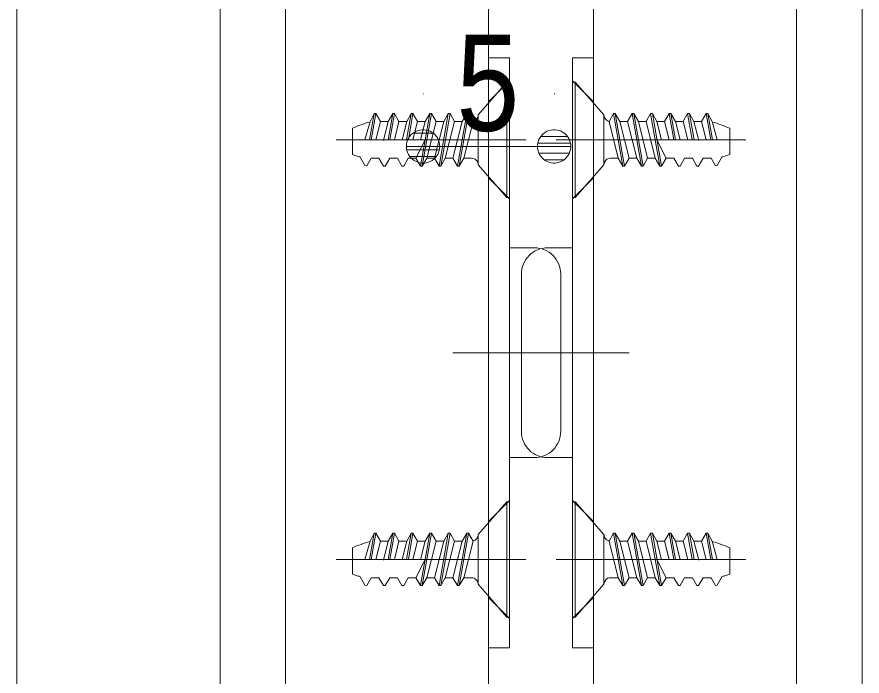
# Model space of a CAD drawing. Units: millimetres, scale not verified. Extents: x -6062 to 6062, y -3045 to 3045.
# Drawn here: x 890.7 to 1213.2, y -41.7 to 209.6 of the extents above; entities that cross this region are included whole.
import ezdxf
from ezdxf.enums import TextEntityAlignment as Align

# ---------------------------------------------------------------- set-up
doc = ezdxf.new("R2010")
doc.units = ezdxf.units.MM
doc.header["$LTSCALE"] = 20
for name, color, linetype, lineweight in [('0-1_3一般', 7, 'Continuous', 9), ('0-2_2寸法-1', 7, 'Continuous', 9), ('0-3_0', 7, 'Continuous', 9)]:
    doc.layers.add(name, color=color, linetype=linetype, lineweight=lineweight)
doc.styles.add('ＭＳ Ｐゴシック', font='')
doc.styles.get('ＭＳ Ｐゴシック').set_extended_font_data('MS PGothic')

# ---------------------------------------------------------------- blocks, each defined once
blk = doc.blocks.new('グループ-34')
at = {"layer": '0-1_3一般'}
blk.add_line((57963.7, -37700), (57963.7, 16304.9), dxfattribs=at)
blk.add_lwpolyline([(60013.7, -35100), (60013.7, 13704.9), (59513.7, 13704.9), (59513.7, -35100)], close=True, dxfattribs=at)
blk = doc.blocks.new('グループ-77')
at = {"layer": '0-1_3一般'}
for p, q in [((57803.7, 494.9), (57823.7, 494.9)), ((57803.7, -385.1), (57803.7, 494.9)), ((58043.7, 244.9), (57823.7, 494.9)), ((57823.7, -385.1), (57823.7, 494.9)), ((58043.7, 244.9), (58043.7, -135.1)), ((58117, 254.9), (58130.3, 254.9)), ((58117, 254.9), (58187.7, -145.1)), ((58235.6, -85.1), (58165, 194.9)), ((58223.7, 194.9), (58165, 194.9)), ((58258.3, 254.9), (58271.7, 254.9)), ((58258.3, 254.9), (58329, -145.1)), ((58377, -85.1), (58306.3, 194.9)), ((58306.3, 194.9), (58365, 194.9)), ((58399.7, 254.9), (58413, 254.9)), ((58399.7, 254.9), (58470.3, -145.1)), ((58483, 54.9), (58447.6, 194.9)), ((58447.6, 194.9), (58506.4, 194.9)), ((58541, 254.9), (58506.4, 194.9)), ((58506.4, 194.9), (58541.7, 54.9)), ((58541, 254.9), (58576.3, 54.9)), ((58541, 254.9), (58554.3, 254.9)), ((58589.7, 54.9), (58554.3, 254.9)), ((58554.3, 254.9), (58589, 194.9)), ((58624.3, 54.9), (58589, 194.9)), ((58589, 194.9), (58647.7, 194.9)), ((58682.3, 254.9), (58717.7, 54.9)), ((58731, 54.9), (58695.7, 254.9)), ((58766.8, 50.3), (58730.3, 194.9)), ((58730.3, 194.9), (58789, 194.9)), ((58859.2, 54.9), (58823.7, 254.9)), ((58823.7, 254.9), (58837, 254.9)), ((58837, 254.9), (58872.7, 54.9)), ((58868.8, 194.9), (58837, 254.9)), ((58907.4, 54.9), (58868.8, 194.9)), ((59003.7, -56.7), (59003.7, 143.3)), ((57783.7, 54.9), (57735.3, 54.9)), ((59127.3, 54.9), (57783.7, 54.9)), ((58448.3, 54.9), (58518.3, -85.1)), ((58541.7, 54.9), (59003.7, 54.9)), ((58153, -85.1), (58093.7, -85.1)), ((58153, -85.1), (58187.7, -145.1)), ((58201, -145.1), (58235.6, -85.1)), ((58235.6, -85.1), (58294.4, -85.1)), ((58294.4, -85.1), (58329, -145.1)), ((58342.3, -145.1), (58377, -85.1)), ((58435.7, -85.1), (58377, -85.1)), ((58435.7, -85.1), (58470.3, -145.1)), ((58483.7, -145.1), (58518.3, -85.1)), ((58578.3, -85.1), (58518.3, -85.1)), ((58719.6, -85.1), (58659.6, -85.1)), ((58718.4, -85.1), (58753, -145.1)), ((58766.3, -145.1), (58801, -85.1)), ((58861, -85.1), (58801, -85.1)), ((58861, -85.1), (58894.3, -142.9)), ((58907.7, -141), (58944.1, -77.9)), ((57823.7, -385.1), (58043.7, -135.1)), ((58187.7, -145.1), (58201, -145.1)), ((58329, -145.1), (58342.3, -145.1)), ((58470.3, -145.1), (58483.7, -145.1)), ((58894.3, -142.9), (58907.7, -141)), ((57803.7, -385.1), (57823.7, -385.1))]:
    blk.add_line(p, q, dxfattribs=at)
for points in [[(58117, 254.9), (58082.4, 194.9), (58153, -85.1)], [(58201, -145.1), (58130.3, 254.9), (58165, 194.9)], [(58258.3, 254.9), (58223.7, 194.9), (58294.4, -85.1)], [(58342.3, -145.1), (58271.7, 254.9), (58306.3, 194.9)], [(58399.7, 254.9), (58365, 194.9), (58435.7, -85.1)], [(58483.7, -145.1), (58413, 254.9), (58447.6, 194.9)], [(58682.3, 254.9), (58647.7, 194.9), (58683, 54.9)], [(58682.3, 254.9), (58695.7, 254.9), (58730.3, 194.9)], [(58823.7, 254.9), (58789, 194.9), (58825, 54.9)], [(58577, -85.1), (58611.7, -145.1), (58625, -145.1), (58659.6, -85.1)], [(58753, -145.1), (58766.3, -145.1), (58801, -85.1)]]:
    blk.add_lwpolyline(points, dxfattribs=at)
for centre, radius, start, end in [((58093.7, 244.9), 50, 180, 218.85337), ((58093.7, 244.9), 50, 218.85337, 257.70674), ((58633.7, -680.8), 903.4, 70.33492, 74.8474), ((58633.7, -680.8), 903.4, 65.82245, 70.33492), ((58855.6, 314.9), 400, 287.20712, 291.73206), ((58093.7, -135.1), 50, 135, 180), ((58093.7, -135.1), 50, 90, 135), ((58855.6, 314.9), 400, 282.68217, 287.20712)]:
    blk.add_arc(centre, radius, start, end, dxfattribs=at)
blk = doc.blocks.new('グループ-78')
at = {"layer": '0-1_3一般'}
for p, q in [((57803.7, 2814.9), (57803.7, 3694.9)), ((57803.7, 3694.9), (57823.7, 3694.9)), ((57823.7, 2814.9), (57823.7, 3694.9)), ((58043.7, 3444.9), (57823.7, 3694.9)), ((58043.7, 3444.9), (58043.7, 3064.9)), ((58117, 3454.9), (58082.4, 3394.9)), ((58117, 3454.9), (58130.3, 3454.9)), ((58130.3, 3454.9), (58165, 3394.9)), ((58201, 3054.9), (58130.3, 3454.9)), ((58258.3, 3454.9), (58223.7, 3394.9)), ((58258.3, 3454.9), (58271.7, 3454.9)), ((58271.7, 3454.9), (58306.3, 3394.9)), ((58342.3, 3054.9), (58271.7, 3454.9)), ((58399.7, 3454.9), (58365, 3394.9)), ((58399.7, 3454.9), (58413, 3454.9)), ((58413, 3454.9), (58447.6, 3394.9)), ((58483.7, 3054.9), (58413, 3454.9)), ((58541, 3454.9), (58576.3, 3254.9)), ((58589.7, 3254.9), (58554.3, 3454.9)), ((58682.3, 3454.9), (58647.7, 3394.9)), ((58682.3, 3454.9), (58717.7, 3254.9)), ((58682.3, 3454.9), (58695.7, 3454.9)), ((58695.7, 3454.9), (58730.3, 3394.9)), ((58731, 3254.9), (58695.7, 3454.9)), ((58823.7, 3454.9), (58789, 3394.9)), ((58823.7, 3454.9), (58837, 3454.9)), ((58859.2, 3254.9), (58823.7, 3454.9)), ((58868.8, 3394.9), (58837, 3454.9)), ((58837, 3454.9), (58872.7, 3254.9)), ((58082.4, 3394.9), (58153, 3114.9)), ((58223.7, 3394.9), (58165, 3394.9)), ((58223.7, 3394.9), (58294.4, 3114.9)), ((58306.3, 3394.9), (58365, 3394.9)), ((58365, 3394.9), (58435.7, 3114.9)), ((58447.6, 3394.9), (58506.4, 3394.9)), ((58483, 3254.9), (58447.6, 3394.9)), ((58589, 3394.9), (58647.7, 3394.9)), ((58624.3, 3254.9), (58589, 3394.9)), ((58647.7, 3394.9), (58683, 3254.9)), ((58730.3, 3394.9), (58789, 3394.9)), ((58766.8, 3250.3), (58730.3, 3394.9)), ((58789, 3394.9), (58825, 3254.9)), ((58907.4, 3254.9), (58868.8, 3394.9)), ((59003.7, 3143.3), (59003.7, 3343.3)), ((57783.7, 3254.9), (57735.3, 3254.9)), ((59127.3, 3254.9), (57783.7, 3254.9)), ((58448.3, 3254.9), (58518.3, 3114.9)), ((58541.7, 3254.9), (59003.7, 3254.9)), ((58153, 3114.9), (58093.7, 3114.9)), ((58153, 3114.9), (58187.7, 3054.9)), ((58235.6, 3114.9), (58294.4, 3114.9)), ((58294.4, 3114.9), (58329, 3054.9)), ((58435.7, 3114.9), (58377, 3114.9)), ((58435.7, 3114.9), (58470.3, 3054.9)), ((58483.7, 3054.9), (58518.3, 3114.9)), ((58578.3, 3114.9), (58518.3, 3114.9)), ((58577, 3114.9), (58611.7, 3054.9)), ((58625, 3054.9), (58659.6, 3114.9)), ((58719.6, 3114.9), (58659.6, 3114.9)), ((58718.4, 3114.9), (58753, 3054.9)), ((58766.3, 3054.9), (58801, 3114.9)), ((58861, 3114.9), (58801, 3114.9)), ((58861, 3114.9), (58894.3, 3057.1)), ((58907.7, 3059), (58944.1, 3122.1)), ((58611.7, 3054.9), (58625, 3054.9)), ((58894.3, 3057.1), (58907.7, 3059))]:
    blk.add_line(p, q, dxfattribs=at)
for points in [[(58117, 3454.9), (58187.7, 3054.9), (58201, 3054.9)], [(58258.3, 3454.9), (58329, 3054.9), (58342.3, 3054.9)], [(58399.7, 3454.9), (58470.3, 3054.9), (58483.7, 3054.9)], [(58541, 3454.9), (58506.4, 3394.9), (58541.7, 3254.9)], [(58541, 3454.9), (58554.3, 3454.9), (58589, 3394.9)], [(58201, 3054.9), (58235.6, 3114.9), (58165, 3394.9)], [(58342.3, 3054.9), (58377, 3114.9), (58306.3, 3394.9)], [(58753, 3054.9), (58766.3, 3054.9), (58801, 3114.9)], [(57803.7, 2814.9), (57823.7, 2814.9), (58043.7, 3064.9)]]:
    blk.add_lwpolyline(points, dxfattribs=at)
for centre, radius, start, end in [((58093.7, 3444.9), 50, 180, 218.85337), ((58093.7, 3444.9), 50, 218.85337, 257.70674), ((58633.7, 2519.2), 903.4, 70.33492, 74.8474), ((58633.7, 2519.2), 903.4, 65.82245, 70.33492), ((58093.7, 3064.9), 50, 135, 180), ((58093.7, 3064.9), 50, 90, 135), ((58855.6, 3514.9), 400, 282.68217, 287.20712), ((58855.6, 3514.9), 400, 287.20712, 291.73206)]:
    blk.add_arc(centre, radius, start, end, dxfattribs=at)
blk = doc.blocks.new('グループ-79')
at = {"layer": '0-1_3一般'}
for p, q in [((57303.7, 3694.9), (57083.7, 3444.9)), ((57303.7, 3694.9), (57323.7, 3694.9)), ((57303.7, 3694.9), (57303.7, 2814.9)), ((57323.7, 3694.9), (57323.7, 2814.9)), ((56254.6, 3254.9), (56290.3, 3454.9)), ((56290.3, 3454.9), (56258.6, 3394.9)), ((56303.7, 3454.9), (56268.1, 3254.9)), ((56290.3, 3454.9), (56303.7, 3454.9)), ((56338.3, 3394.9), (56303.7, 3454.9)), ((56431.7, 3454.9), (56396.3, 3254.9)), ((56397, 3394.9), (56431.7, 3454.9)), ((56409.7, 3254.9), (56445, 3454.9)), ((56431.7, 3454.9), (56445, 3454.9)), ((56479.6, 3394.9), (56445, 3454.9)), ((56573, 3454.9), (56537.7, 3254.9)), ((56551, 3254.9), (56586.3, 3454.9)), ((56714.3, 3454.9), (56643.7, 3054.9)), ((56679.7, 3394.9), (56714.3, 3454.9)), ((56714.3, 3454.9), (56727.7, 3454.9)), ((56762.3, 3394.9), (56727.7, 3454.9)), ((56855.7, 3454.9), (56785, 3054.9)), ((56821, 3394.9), (56855.7, 3454.9)), ((56855.7, 3454.9), (56869, 3454.9)), ((56903.6, 3394.9), (56869, 3454.9)), ((56997, 3454.9), (56926.3, 3054.9)), ((56962.4, 3394.9), (56997, 3454.9)), ((56997, 3454.9), (57010.3, 3454.9)), ((57045, 3394.9), (57010.3, 3454.9)), ((57083.7, 3064.9), (57083.7, 3444.9)), ((56258.6, 3394.9), (56219.9, 3254.9)), ((56302.3, 3254.9), (56338.3, 3394.9)), ((56338.3, 3394.9), (56397, 3394.9)), ((56397, 3394.9), (56360.5, 3250.3)), ((56444.3, 3254.9), (56479.6, 3394.9)), ((56479.6, 3394.9), (56538.4, 3394.9)), ((56538.4, 3394.9), (56503, 3254.9)), ((56621, 3394.9), (56679.7, 3394.9)), ((56679.7, 3394.9), (56644.4, 3254.9)), ((56691.6, 3114.9), (56762.3, 3394.9)), ((56762.3, 3394.9), (56821, 3394.9)), ((56833, 3114.9), (56903.6, 3394.9)), ((56962.4, 3394.9), (56903.6, 3394.9)), ((56974.3, 3114.9), (57045, 3394.9)), ((56123.7, 3343.3), (56123.7, 3143.3)), ((57343.7, 3254.9), (56000, 3254.9)), ((56123.7, 3254.9), (56585.6, 3254.9)), ((56609, 3114.9), (56679, 3254.9)), ((57392, 3254.9), (57343.7, 3254.9)), ((56183.2, 3122.1), (56219.7, 3059)), ((56233, 3057.1), (56266.4, 3114.9)), ((56326.4, 3114.9), (56266.4, 3114.9)), ((56326.4, 3114.9), (56361, 3054.9)), ((56374.3, 3054.9), (56409, 3114.9)), ((56467.7, 3114.9), (56407.7, 3114.9)), ((56467.7, 3114.9), (56502.3, 3054.9)), ((56515.7, 3054.9), (56550.3, 3114.9)), ((56609, 3114.9), (56549.1, 3114.9)), ((56609, 3114.9), (56643.7, 3054.9)), ((56657, 3054.9), (56691.6, 3114.9)), ((56750.4, 3114.9), (56691.6, 3114.9)), ((56798.3, 3054.9), (56833, 3114.9)), ((56833, 3114.9), (56891.7, 3114.9)), ((56939.7, 3054.9), (56974.3, 3114.9)), ((57033.7, 3114.9), (56974.3, 3114.9)), ((56219.7, 3059), (56233, 3057.1)), ((56502.3, 3054.9), (56515.7, 3054.9))]:
    blk.add_line(p, q, dxfattribs=at)
for points in [[(56538.4, 3394.9), (56573, 3454.9), (56586.3, 3454.9)], [(56585.6, 3254.9), (56621, 3394.9), (56586.3, 3454.9)], [(56643.7, 3054.9), (56657, 3054.9), (56727.7, 3454.9)], [(56785, 3054.9), (56798.3, 3054.9), (56869, 3454.9)], [(56926.3, 3054.9), (56939.7, 3054.9), (57010.3, 3454.9)], [(56821, 3394.9), (56750.4, 3114.9), (56785, 3054.9)], [(56962.4, 3394.9), (56891.7, 3114.9), (56926.3, 3054.9)], [(56326.4, 3114.9), (56361, 3054.9), (56374.3, 3054.9)], [(57083.7, 3064.9), (57303.7, 2814.9), (57323.7, 2814.9)]]:
    blk.add_lwpolyline(points, dxfattribs=at)
for centre, radius, start, end in [((57033.7, 3444.9), 50, 321.14663, 0), ((56493.7, 2519.2), 903.4, 109.66508, 114.17755), ((56493.7, 2519.2), 903.4, 105.1526, 109.66508), ((57033.7, 3444.9), 50, 282.29326, 321.14663), ((56271.8, 3514.9), 400, 248.26794, 252.79288), ((56271.8, 3514.9), 400, 252.79288, 257.31783), ((57033.7, 3064.9), 50, 45, 90), ((57033.7, 3064.9), 50, 0, 45)]:
    blk.add_arc(centre, radius, start, end, dxfattribs=at)
blk = doc.blocks.new('グループ-80')
at = {"layer": '0-1_3一般'}
for p, q in [((57303.7, 494.9), (57083.7, 244.9)), ((57303.7, 494.9), (57303.7, -385.1)), ((57303.7, 494.9), (57323.7, 494.9)), ((57323.7, 494.9), (57323.7, -385.1)), ((56258.6, 194.9), (56219.9, 54.9)), ((56254.6, 54.9), (56290.3, 254.9)), ((56290.3, 254.9), (56258.6, 194.9)), ((56303.7, 254.9), (56268.1, 54.9)), ((56290.3, 254.9), (56303.7, 254.9)), ((56338.3, 194.9), (56397, 194.9)), ((56397, 194.9), (56360.5, 50.3)), ((56431.7, 254.9), (56396.3, 54.9)), ((56409.7, 54.9), (56445, 254.9)), ((56479.6, 194.9), (56538.4, 194.9)), ((56538.4, 194.9), (56503, 54.9)), ((56573, 254.9), (56537.7, 54.9)), ((56538.4, 194.9), (56573, 254.9)), ((56551, 54.9), (56586.3, 254.9)), ((56573, 254.9), (56586.3, 254.9)), ((56585.6, 54.9), (56621, 194.9)), ((56621, 194.9), (56586.3, 254.9)), ((56621, 194.9), (56679.7, 194.9)), ((56679.7, 194.9), (56644.4, 54.9)), ((56657, -145.1), (56727.7, 254.9)), ((56714.3, 254.9), (56727.7, 254.9)), ((56821, 194.9), (56750.4, -85.1)), ((56762.3, 194.9), (56821, 194.9)), ((56798.3, -145.1), (56869, 254.9)), ((56855.7, 254.9), (56869, 254.9)), ((56962.4, 194.9), (56891.7, -85.1)), ((56962.4, 194.9), (56903.6, 194.9)), ((56939.7, -145.1), (57010.3, 254.9)), ((56997, 254.9), (57010.3, 254.9)), ((57083.7, -135.1), (57083.7, 244.9)), ((56123.7, 143.3), (56123.7, -56.7)), ((57343.7, 54.9), (56000, 54.9)), ((56123.7, 54.9), (56585.6, 54.9)), ((56609, -85.1), (56679, 54.9)), ((57392, 54.9), (57343.7, 54.9)), ((56183.2, -77.9), (56219.7, -141)), ((56233, -142.9), (56266.4, -85.1)), ((56326.4, -85.1), (56266.4, -85.1)), ((56326.4, -85.1), (56361, -145.1)), ((56374.3, -145.1), (56409, -85.1)), ((56467.7, -85.1), (56407.7, -85.1)), ((56609, -85.1), (56549.1, -85.1)), ((56609, -85.1), (56643.7, -145.1)), ((56657, -145.1), (56691.6, -85.1)), ((56750.4, -85.1), (56691.6, -85.1)), ((56750.4, -85.1), (56785, -145.1)), ((56798.3, -145.1), (56833, -85.1)), ((56833, -85.1), (56891.7, -85.1)), ((56891.7, -85.1), (56926.3, -145.1)), ((56939.7, -145.1), (56974.3, -85.1)), ((57033.7, -85.1), (56974.3, -85.1)), ((56219.7, -141), (56233, -142.9)), ((56643.7, -145.1), (56657, -145.1)), ((56785, -145.1), (56798.3, -145.1)), ((56926.3, -145.1), (56939.7, -145.1)), ((57083.7, -135.1), (57303.7, -385.1)), ((57303.7, -385.1), (57323.7, -385.1))]:
    blk.add_line(p, q, dxfattribs=at)
for points in [[(56302.3, 54.9), (56338.3, 194.9), (56303.7, 254.9)], [(56397, 194.9), (56431.7, 254.9), (56445, 254.9)], [(56444.3, 54.9), (56479.6, 194.9), (56445, 254.9)], [(56679.7, 194.9), (56714.3, 254.9), (56643.7, -145.1)], [(56691.6, -85.1), (56762.3, 194.9), (56727.7, 254.9)], [(56821, 194.9), (56855.7, 254.9), (56785, -145.1)], [(56833, -85.1), (56903.6, 194.9), (56869, 254.9)], [(56962.4, 194.9), (56997, 254.9), (56926.3, -145.1)], [(56974.3, -85.1), (57045, 194.9), (57010.3, 254.9)], [(56326.4, -85.1), (56361, -145.1), (56374.3, -145.1)], [(56467.7, -85.1), (56502.3, -145.1), (56515.7, -145.1), (56550.3, -85.1)]]:
    blk.add_lwpolyline(points, dxfattribs=at)
for centre, radius, start, end in [((57033.7, 244.9), 50, 282.29326, 321.14663), ((57033.7, 244.9), 50, 321.14663, 0), ((56493.7, -680.8), 903.4, 109.66508, 114.17755), ((56493.7, -680.8), 903.4, 105.1526, 109.66508), ((56271.8, 314.9), 400, 248.26794, 252.79288), ((56271.8, 314.9), 400, 252.79288, 257.31783), ((57033.7, -135.1), 50, 45, 90), ((57033.7, -135.1), 50, 0, 45)]:
    blk.add_arc(centre, radius, start, end, dxfattribs=at)
blk = doc.blocks.new('グループ-91')
at = {"layer": '0-1_3一般'}
for p, q in [((57963.7, 3881.3), (57803.7, 3881.3)), ((57803.7, 2431.3), (57803.7, 3881.3)), ((57963.7, 3521.3), (57963.7, 3881.3)), ((57803.7, 3704.9), (57963.7, 3544.9)), ((57963.7, -618.7), (57963.7, 3521.3)), ((57678.8, 3254.9), (58093.8, 3254.9)), ((57963.7, 2964.9), (57803.7, 2804.9)), ((57803.7, 2431.3), (57613.7, 2431.3)), ((57803.7, 2431.3), (57803.7, 831.3)), ((57413.7, 2231.3), (57413.7, 1031.3)), ((57238.1, 1631.3), (58236.1, 1631.3)), ((57803.7, 831.3), (57613.7, 831.3)), ((57803.7, -618.7), (57803.7, 831.3)), ((57803.7, 504.9), (57963.7, 344.9)), ((57678.8, 54.9), (58132.8, 54.9)), ((57963.7, -235.1), (57803.7, -395.1)), ((57803.7, -618.7), (57963.7, -618.7))]:
    blk.add_line(p, q, dxfattribs=at)
for centre, start, end in [((57613.7, 2231.3), 90, 135), ((57613.7, 2231.3), 135, 180), ((57613.7, 1031.3), 180, 225), ((57613.7, 1031.3), 225, 270)]:
    blk.add_arc(centre, 200, start, end, dxfattribs=at)
blk = doc.blocks.new('グループ-95')
at = {"layer": '0-1_3一般'}
for p, q in [((57163.7, 3881.3), (57163.7, 3521.3)), ((57323.7, 3881.3), (57163.7, 3881.3)), ((57323.7, 3881.3), (57323.7, 2431.3)), ((57163.7, 3544.9), (57323.7, 3704.9)), ((57163.7, 3521.3), (57163.7, -618.7)), ((57033.5, 3254.9), (57448.5, 3254.9)), ((57323.7, 2804.9), (57163.7, 2964.9)), ((57513.7, 2431.3), (57323.7, 2431.3)), ((57323.7, 831.3), (57323.7, 2431.3)), ((57713.7, 1031.3), (57713.7, 2231.3)), ((56891.2, 1631.3), (57889.2, 1631.3)), ((57513.7, 831.3), (57323.7, 831.3)), ((57323.7, 831.3), (57323.7, -618.7)), ((57163.7, 344.9), (57323.7, 504.9)), ((56994.5, 54.9), (57448.5, 54.9)), ((57323.7, -395.1), (57163.7, -235.1)), ((57163.7, -618.7), (57323.7, -618.7))]:
    blk.add_line(p, q, dxfattribs=at)
for centre, start, end in [((57513.7, 2231.3), 45, 90), ((57513.7, 2231.3), 0, 45), ((57513.7, 1031.3), 315, 0), ((57513.7, 1031.3), 270, 315)]:
    blk.add_arc(centre, 200, start, end, dxfattribs=at)
blk = doc.blocks.new('グループ-98')
at = {"layer": '0-1_3一般'}
for p, q in [((55113.7, 13704.9), (55113.7, -35100)), ((55613.7, -35100), (55613.7, 13704.9))]:
    blk.add_line(p, q, dxfattribs=at)
blk.add_lwpolyline([(57163.7, 16304.9), (57163.7, -37700), (53563.7, -37700), (53563.7, 16304.9)], close=True, dxfattribs=at)
blk = doc.blocks.new('グループ-115')
at = {"layer": '0-1_3一般'}
for name in ['グループ-98', 'グループ-34', 'グループ-95', 'グループ-91', 'グループ-79', 'グループ-78', 'グループ-80', 'グループ-77']:
    blk.add_blockref(name, (0, 0), dxfattribs=at)
blk = doc.blocks.new('グループ-116')
at = {"layer": '0-1_3一般'}
blk.add_blockref('グループ-115', (0, 0), dxfattribs=at)
blk = doc.blocks.new('_Dot')
at = {"layer": '0-3_0'}
for p, q in [((7.99, 6), (-7.99, 6)), ((-10, 0), (-20, 0)), ((9.78, 2), (-9.78, 2)), ((9.16, -3.98), (-9.16, -3.98)), ((6, -7.98), (-6, -7.98))]:
    blk.add_line(p, q, dxfattribs=at)
for points in [[(10, 0), (9.92, 1.25), (9.69, 2.49), (9.3, 3.68), (8.76, 4.82), (8.09, 5.88), (7.29, 6.85), (6.37, 7.71), (5.36, 8.44), (4.26, 9.05), (3.09, 9.51), (1.87, 9.82), (0.63, 9.98), (-0.63, 9.98), (-1.87, 9.82), (-3.09, 9.51), (-4.26, 9.05), (-5.36, 8.44), (-6.37, 7.71), (-7.29, 6.85), (-8.09, 5.88), (-8.76, 4.82), (-9.3, 3.68), (-9.69, 2.49), (-9.92, 1.25), (-10, 0), (0, 0)], [(-10, 0), (-9.92, -1.25), (-9.69, -2.49), (-9.3, -3.68), (-8.76, -4.82), (-8.09, -5.88), (-7.29, -6.85), (-6.37, -7.71), (-5.36, -8.44), (-4.26, -9.05), (-3.09, -9.51), (-1.87, -9.82), (-0.63, -9.98), (0.63, -9.98), (1.87, -9.82), (3.09, -9.51), (4.26, -9.05), (5.36, -8.44), (6.37, -7.71), (7.29, -6.85), (8.09, -5.88), (8.76, -4.82), (9.3, -3.68), (9.69, -2.49), (9.92, -1.25), (10, 0), (0, 0)]]:
    blk.add_lwpolyline(points, close=True, dxfattribs=at)

msp = doc.modelspace()

# ---------------------------------------------------------------- linework, layer by layer
at = {"layer": '0-2_2寸法-1'}
for p, q in [((1045.68, 180.25), (1045.88, 180.25)), ((1095.68, 180.25), (1095.88, 180.25)), ((1082.97, 160.25), (1058.4, 160.25))]:
    msp.add_line(p, q, dxfattribs=at)

# ---------------------------------------------------------------- block references
at = {"layer": '0-1_3一般', "xscale": 0.05, "yscale": 0.05}
msp.add_blockref('グループ-116', (-1787.5, 0), dxfattribs=at)
at = {"layer": '0-2_2寸法-1', "xscale": 0.6356201, "yscale": 0.6356201, "rotation": 180}
msp.add_blockref('_Dot', (1045.68, 160.25), dxfattribs=at)
at = {"layer": '0-2_2寸法-1', "xscale": 0.6356201, "yscale": 0.6356201}
msp.add_blockref('_Dot', (1095.68, 160.25), dxfattribs=at)

# ---------------------------------------------------------------- texts
at = {"layer": '0-2_2寸法-1', "style": 'ＭＳ Ｐゴシック', "width": 0.9}
msp.add_text('5', height=36.66, dxfattribs=at).set_placement((1058.39, 155.19), align=Align.BOTTOM_LEFT)

doc.saveas('drawing.dxf')
